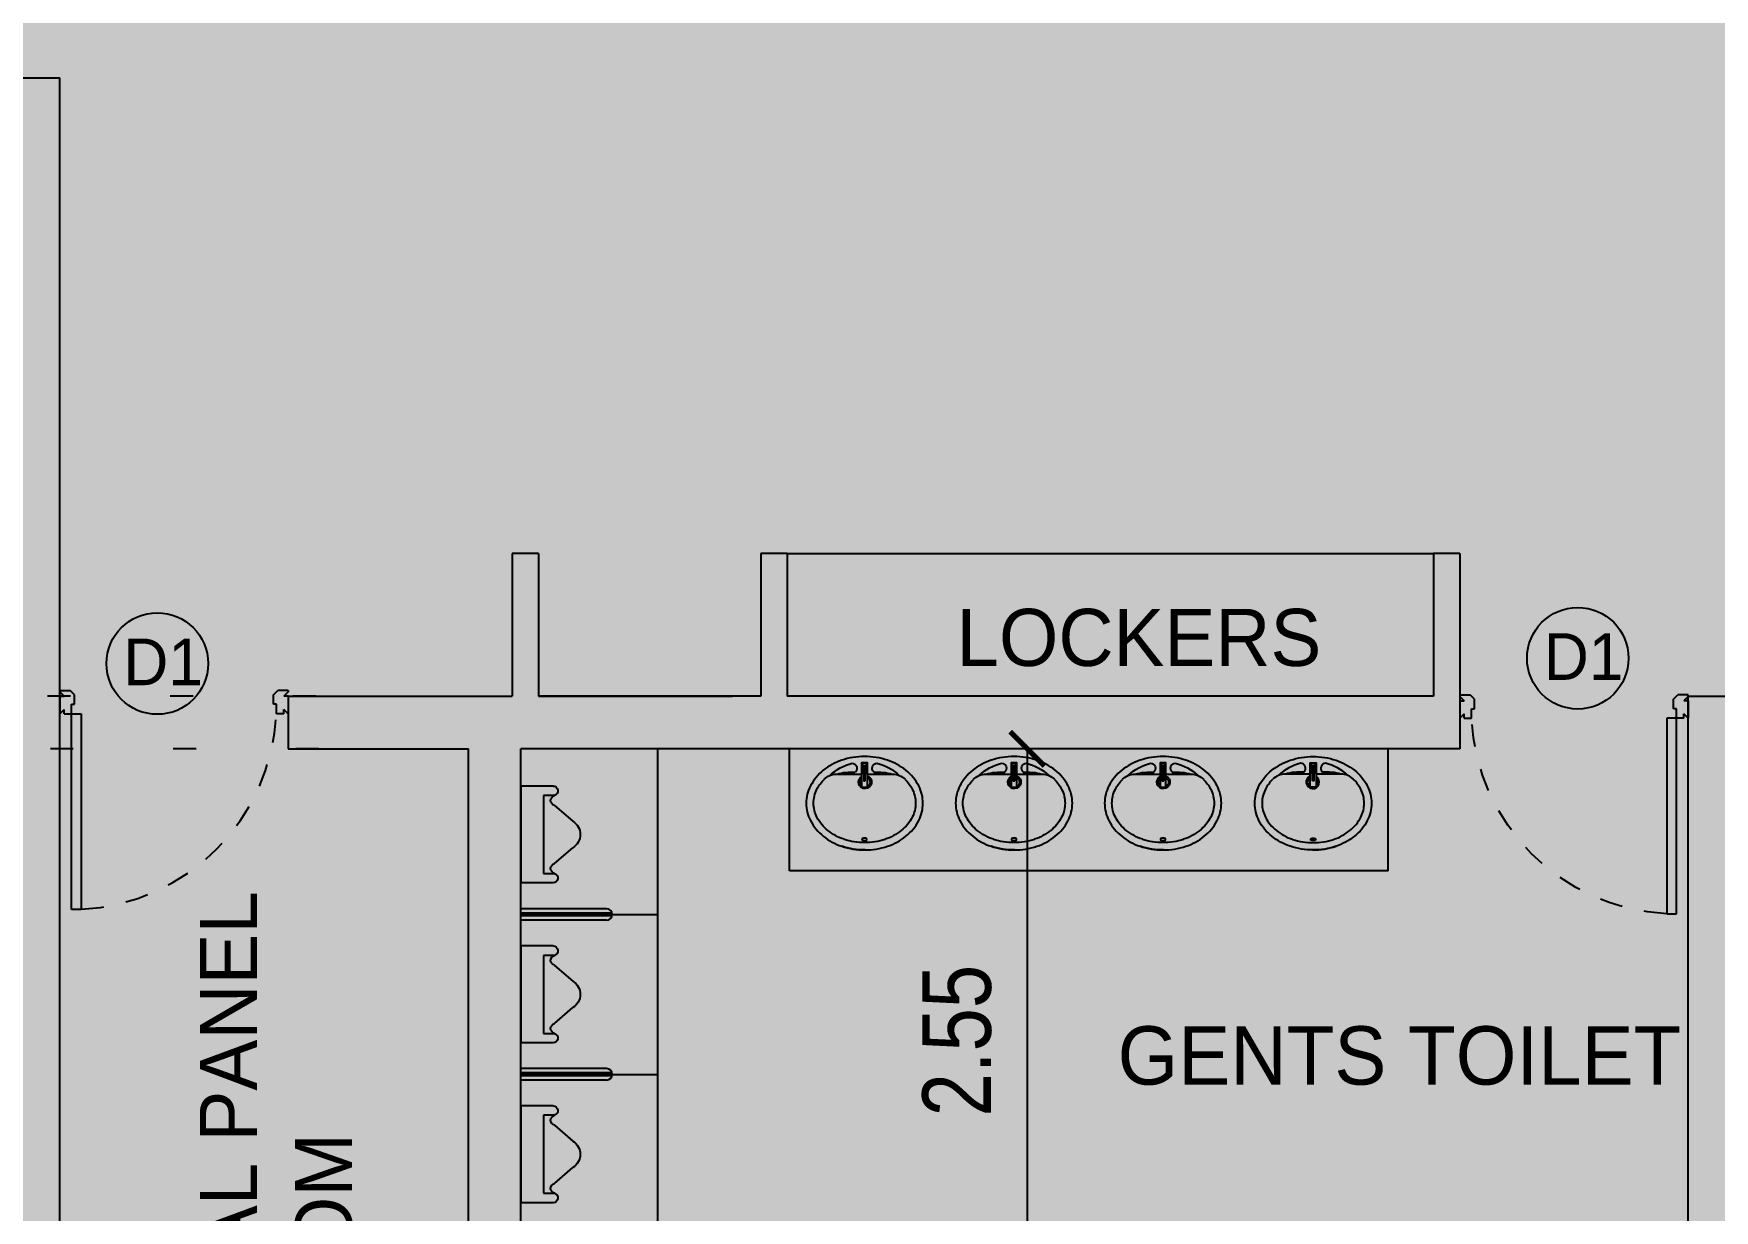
# Model space of a CAD drawing. Header units: metres. Extents: x 1422408 to 2267498, y 3894 to 80428.
# Drawn here: x 2267133.05 to 2267140.41, y 4151.25 to 4156.4 of the extents above; entities that cross this region are included whole.
import ezdxf

# ---------------------------------------------------------------- set-up
doc = ezdxf.new("R2010")
doc.units = ezdxf.units.M
doc.header["$LTSCALE"] = 3.5
doc.header["$MEASUREMENT"] = 0
doc.linetypes.add('DOT2', pattern=[0.125, 0, -0.125])
doc.linetypes.add('HIDDEN', pattern=[0.375, 0.25, -0.125])
doc.layers.get('0').update_dxf_attribs({"linetype": 'CONTINUOUS'})
doc.layers.get('DEFPOINTS').update_dxf_attribs({"linetype": 'CONTINUOUS'})
for name, color, linetype in [('DOOR', 8, 'CONTINUOUS'), ('ED', 30, 'CONTINUOUS'), ('FURN', 35, 'CONTINUOUS'), ('kitchen', 252, 'CONTINUOUS'), ('partiton', 252, 'CONTINUOUS'), ('sanitary', 42, 'CONTINUOUS'), ('TABLE', 14, 'CONTINUOUS'), ('TEXT', 4, 'CONTINUOUS'), ('TOILET', 8, 'CONTINUOUS'), ('WALL', 125, 'CONTINUOUS')]:
    doc.layers.add(name, color=color, linetype=linetype)
doc.styles.add('ID', font='GOTHIC.TTF', dxfattribs={"width": 0.85})
doc.styles.add('USA TEXT', font='GOTHIC.TTF')
doc.dimstyles.new('1-100-ED', dxfattribs={"dimtxt": 350, "dimasz": 100, "dimexe": 0.18, "dimexo": 0.0625, "dimgap": 25, "dimtad": 1, "dimdec": 0, "dimzin": 0, "dimdsep": 46, "dimtxsty": 'USA TEXT', "dimblk": 'ARCHTICK', "dimcen": 0.1, "dimclrd": 252, "dimclre": 9, "dimclrt": 3, "dimadec": 0, "dimazin": 0, "dimtfac": 1, "dimtdec": 0, "dimtofl": 0, "dimtmove": 2, "dimatfit": 3, "dimldrblk": 'ARCHTICK', "dimfxl": 0.18, "dimtolj": 1, "dimtzin": 0, "dimarcsym": 0})
doc.dimstyles.new('1-100-ID', dxfattribs={"dimtxt": 0.3, "dimasz": 0.15, "dimexe": 0.1, "dimexo": 0.06, "dimgap": 0.15, "dimtad": 1, "dimzin": 3, "dimdsep": 46, "dimtxsty": 'ID', "dimblk": 'ARCHTICK', "dimcen": 0, "dimclrd": 252, "dimclre": 252, "dimclrt": 3, "dimadec": 0, "dimazin": 0, "dimtfac": 1, "dimtix": 1, "dimtmove": 2, "dimatfit": 3, "dimldrblk": 'OPEN90', "dimfxl": 0, "dimtolj": 1, "dimtzin": 0, "dimarcsym": 0})

# ---------------------------------------------------------------- blocks, each defined once
blk = doc.blocks.new('UR1')
at = {"layer": 'sanitary', "color": 56, "linetype": 'Continuous'}
for p, q in [((0, -230.6), (0, 230.6)), ((152.8, 230.6), (0, 230.6)), ((107.2, -185.7), (107.2, 185.4)), ((107.2, 185.4), (159, 185.4)), ((159, 138.5), (246.5, 63)), ((159, -138.2), (246.5, -62.8)), ((152.8, -230.6), (0, -230.6)), ((159, -185.7), (107.2, -185.7))]:
    blk.add_line(p, q, dxfattribs=at)
for points in [[(159, 185.5, 0.755192), (159, 138.4)], [(159, 185.5, 0.872762), (152.6, 230.7)], [(246.5, -62.8, 0.570364), (246.5, 62.9)], [(159, -138.3, 0.755192), (159, -185.5)], [(152.6, -230.6, 0.872762), (159, -185.5)]]:
    blk.add_lwpolyline(points, format="xyb", dxfattribs=at)
blk = doc.blocks.new('1000door.')
at = {"layer": 'DOOR'}
for p, q in [((0, 19.2), (0, 25.6)), ((0, 25.6), (44.7, 25.6)), ((0, 19.2), (19.2, 0)), ((0, 0), (19.2, 0)), ((0, 0), (0, -76.7)), ((63.9, 6.4), (44.7, 25.6)), ((63.9, -35.1), (63.9, 6.4)), ((935.9, 6.4), (955.1, 25.6)), ((935.9, -35.1), (935.9, 6.4)), ((999.8, 25.6), (955.1, 25.6)), ((999.8, 19.2), (980.6, 0)), ((999.8, 0), (980.6, 0)), ((999.8, 25.6), (999.8, 19.2)), ((999.8, 0), (999.8, -76.7)), ((0, -76.7), (19.2, -57.5)), ((19.2, -76.7), (19.2, -57.5)), ((51.1, -76.7), (51.1, -35.1)), ((51.1, -35.1), (63.9, -35.1)), ((948.7, -35.1), (935.9, -35.1)), ((948.7, -76.7), (948.7, -35.1)), ((980.6, -76.7), (980.6, -57.5)), ((999.8, -76.7), (980.6, -57.5)), ((19.2, -76.7), (51.1, -76.7)), ((51.1, -76.7), (92.6, -76.7)), ((51.1, -932.7), (51.1, -76.7)), ((92.6, -76.7), (92.6, -932.7)), ((980.6, -76.7), (948.7, -76.7)), ((999.8, -76.7), (999.8, -76.7)), ((92.6, -932.7), (51.1, -932.7))]:
    blk.add_line(p, q, dxfattribs=at)
at = {"layer": 'DOOR', "color": 250, "linetype": 'HIDDEN', "ltscale": 0.5}
blk.add_arc((48.5, -32.6), 901.1, 272.80441, 357.2379, dxfattribs=at)
blk = doc.blocks.new('WASHBASIN1')
at = {"layer": 'kitchen', "color": 251}
for p, q in [((-3, 0.5), (-3, 4.79)), ((-3, -4.79), (-3, -0.5))]:
    blk.add_line(p, q, dxfattribs=at)
at = {"layer": 'kitchen', "color": 252}
blk.add_lwpolyline([(0, 0, -0.080167), (-0.63, -3.92, -0.088923), (-2.34, -7.07, -0.104957), (-5.03, -9.28, -0.120011), (-8, -10, -0.120011), (-10.97, -9.28, -0.104957), (-13.66, -7.07, -0.088923), (-15.37, -3.92, -0.080167), (-16, 0, -0.080167), (-15.37, 3.92, -0.088923), (-13.66, 7.07, -0.104957), (-10.97, 9.28, -0.120011), (-8, 10, -0.120011), (-5.03, 9.28, -0.104957), (-2.34, 7.07, -0.088923), (-0.63, 3.92, -0.080167)], format="xyb", close=True, dxfattribs=at)
at = {"layer": 'kitchen', "color": 14}
blk.add_lwpolyline([(-5.26, 0.5), (-1.07, 0.5), (-1.07, -0.5), (-5.26, -0.5)], close=True, dxfattribs=at)
at = {"layer": 'kitchen', "color": 205}
blk.add_lwpolyline([(-4.16, 0.12), (-1.62, 0.12), (-1.62, -0.12), (-4.16, -0.12)], close=True, dxfattribs=at)
at = {"layer": 'kitchen', "color": 252}
blk.add_lwpolyline([(-2.84, 0.12), (-2.84, 0.35), (-1.2, 0.35), (-1.2, -0.35), (-2.84, -0.35), (-2.84, -0.12)], dxfattribs=at)
at = {"layer": 'kitchen', "color": 251}
for centre, radius, start, end in [((-8, 3.55), 5.2, 90, 117.3736), ((-8, 3.55), 5.2, 62.6264, 90), ((-5.72, 0.72), 8.91, 141.3402, 161.6663), ((-7.11, 1.84), 7.13, 117.3736, 141.3402), ((-8.89, 1.84), 7.13, 45.6553, 62.6264), ((-6, 4.79), 3, 0, 45.6553), ((-3.54, 0), 11.21, 161.6663, 180), ((-3.54, 0), 11.21, 180, 198.3337), ((-5.72, -0.72), 8.91, 198.3337, 218.6598), ((-6, -4.79), 3, 314.3447, 0), ((-7.11, -1.84), 7.13, 218.6598, 242.6264), ((-8, -3.55), 5.2, 242.6264, 270), ((-8, -3.55), 5.2, 270, 297.3736), ((-8.89, -1.84), 7.13, 297.3736, 314.3447)]:
    blk.add_arc(centre, radius, start, end, dxfattribs=at)
at = {"layer": 'kitchen', "color": 250}
for centre, radius, start, end in [((-9.41, 0.12), 8.49, 13.6482, 43.35), ((-13.31, 2.07), 10.66, 357.4037, 14.7889), ((-4.38, 0.07), 1.12, 22.6482, 329.947), ((-4.38, 0.07), 0.875, 29.6758, 150.3242), ((-2.02, 2.16), 0.862, 222.2517, 358.3999), ((-4.38, 0.07), 0.875, 220.0822, 319.9178), ((-9.41, -0.12), 8.49, 316.65, 346.3518), ((-13.31, -2.07), 10.66, 345.2111, 2.5963), ((-2.02, -2.16), 0.862, 1.6001, 137.7483)]:
    blk.add_arc(centre, radius, start, end, dxfattribs=at)
blk.add_ellipse((-14.17, 0), major_axis=(0, 0.45), ratio=0.449595, dxfattribs=at)
at = {"layer": 'TABLE'}
blk.add_arc((-3.54, 0), 12.46, 179.5656, 198.3337, dxfattribs=at)
blk = doc.blocks.new('_ArchTick')
at = {"color": 0, "linetype": 'ByBlock', "const_width": 0.15}
blk.add_lwpolyline([(-0.5, -0.5), (0.5, 0.5)], dxfattribs=at)
blk = doc.blocks.new('*D542')
at = {"layer": 'DEFPOINTS', "color": 0, "transparency": 16777216}
for p in [(2267132.2027, 4153.2678), (2267134.3591, 4153.2678), (2267133.1652, 4149.0983)]:
    blk.add_point(p, dxfattribs=at)
at = {"layer": 'ED', "color": 252, "linetype": 'DOT2', "lineweight": -2, "transparency": 16777216}
for p, q in [((2267134.2991, 4153.2678), (2267132.1027, 4153.2678)), ((2267133.1052, 4149.0983), (2267132.1027, 4149.0983))]:
    blk.add_line(p, q, dxfattribs=at)
at = {"layer": 'ED', "color": 252, "lineweight": -2, "transparency": 16777216}
blk.add_line((2267132.2027, 4149.0983), (2267132.2027, 4153.2678), dxfattribs=at)
at = {"layer": 'ED', "color": 252, "lineweight": -2, "transparency": 16777216, "xscale": 0.15, "yscale": 0.15, "zscale": 0.15}
for p, rotation in [((2267132.2027, 4153.2678), 90), ((2267132.2027, 4149.0983), 270)]:
    blk.add_blockref('_ArchTick', p, dxfattribs=dict(at, rotation=rotation))
at = {"layer": 'ED', "color": 3, "transparency": 16777216, "insert": (2267131.8952, 4151.183), "char_height": 0.3, "attachment_point": 5, "rotation": 90, "style": 'ID'}
blk.add_mtext('\\A1;4.17', dxfattribs=at)
blk = doc.blocks.new('_Open90')
at = {"color": 0, "linetype": 'ByBlock', "lineweight": -2}
for p, q in [((-0.5, 0.5), (0, 0)), ((0, 0), (-1, 0)), ((0, 0), (-0.5, -0.5))]:
    blk.add_line(p, q, dxfattribs=at)
blk = doc.blocks.new('*D543')
at = {"layer": 'DEFPOINTS', "color": 0, "transparency": 16777216}
for p in [(2267132.2027, 4153.4978), (2267134.3461, 4153.4978), (2267134.3591, 4153.2678)]:
    blk.add_point(p, dxfattribs=at)
at = {"layer": 'ED', "color": 252, "lineweight": -2, "transparency": 16777216}
for p, q in [((2267132.2027, 4153.4978), (2267132.2027, 4153.6478)), ((2267132.2027, 4153.2678), (2267132.2027, 4153.4978)), ((2267132.2027, 4153.2678), (2267132.2027, 4153.1178))]:
    blk.add_line(p, q, dxfattribs=at)
at = {"layer": 'ED', "color": 252, "linetype": 'DOT2', "lineweight": -2, "transparency": 16777216}
for p, q in [((2267134.2861, 4153.4978), (2267132.1027, 4153.4978)), ((2267134.2991, 4153.2678), (2267132.1027, 4153.2678))]:
    blk.add_line(p, q, dxfattribs=at)
at = {"layer": 'ED', "color": 252, "lineweight": -2, "transparency": 16777216, "xscale": 0.15, "yscale": 0.15, "zscale": 0.15}
for p, rotation in [((2267132.2027, 4153.4978), 270), ((2267132.2027, 4153.2678), 90)]:
    blk.add_blockref('_ArchTick', p, dxfattribs=dict(at, rotation=rotation))
at = {"layer": 'ED', "color": 3, "transparency": 16777216, "insert": (2267131.8952, 4153.3828), "char_height": 0.3, "attachment_point": 5, "rotation": 90, "style": 'ID'}
blk.add_mtext('\\A1;0.23', dxfattribs=at)
blk = doc.blocks.new('*D545')
at = {"layer": 'DEFPOINTS', "color": 0, "transparency": 16777216}
for p in [(2267137.4022, 4153.268), (2267137.4333, 4153.268), (2267137.4333, 4150.7133)]:
    blk.add_point(p, dxfattribs=at)
at = {"layer": 'ED', "color": 252, "linetype": 'DOT2', "lineweight": -2, "transparency": 16777216}
for p, q in [((2267137.3733, 4153.268), (2267137.3022, 4153.268)), ((2267137.3733, 4150.7133), (2267137.3022, 4150.7133))]:
    blk.add_line(p, q, dxfattribs=at)
at = {"layer": 'ED', "color": 252, "lineweight": -2, "transparency": 16777216}
blk.add_line((2267137.4022, 4150.7133), (2267137.4022, 4153.268), dxfattribs=at)
at = {"layer": 'ED', "color": 252, "lineweight": -2, "transparency": 16777216, "xscale": 0.15, "yscale": 0.15, "zscale": 0.15}
for p, rotation in [((2267137.4022, 4153.268), 90), ((2267137.4022, 4150.7133), 270)]:
    blk.add_blockref('_ArchTick', p, dxfattribs=dict(at, rotation=rotation))
at = {"layer": 'ED', "color": 3, "transparency": 16777216, "insert": (2267137.0947, 4151.9907), "char_height": 0.3, "attachment_point": 5, "rotation": 90, "style": 'ID'}
blk.add_mtext('\\A1;2.55', dxfattribs=at)

msp = doc.modelspace()

# ---------------------------------------------------------------- linework, layer by layer
at = {"layer": 'partiton'}
for p, q in [((2267135.55957, 4152.56802), (2267135.18457, 4152.56802)), ((2267135.55957, 4152.51802), (2267135.18457, 4152.51802)), ((2267135.55957, 4151.86802), (2267135.18457, 4151.86802)), ((2267135.55957, 4151.81802), (2267135.18457, 4151.81802))]:
    msp.add_line(p, q, dxfattribs=at)
for centre in [(2267135.55957, 4152.54302), (2267135.55957, 4151.84302)]:
    msp.add_arc(centre, 0.025, 270, 90, dxfattribs=at)
at = {"layer": 'TEXT'}
for centre in [(2267133.59186, 4153.64126), (2267139.81284, 4153.66457)]:
    msp.add_circle(centre, 0.22231, dxfattribs=at)
at = {"layer": 'WALL'}
for p, q in [((2267129.03065, 4156.20549), (2267133.1652, 4156.20549)), ((2267133.1652, 4149.09808), (2267133.1652, 4156.20549)), ((2267135.26065, 4154.12302), (2267135.14565, 4154.12302)), ((2267136.35058, 4154.12302), (2267136.23558, 4154.12302)), ((2267139.29633, 4154.12302), (2267139.18133, 4154.12302)), ((2267134.16498, 4153.49781), (2267135.14565, 4153.49781)), ((2267134.16498, 4153.49781), (2267134.16498, 4153.26781)), ((2267136.23558, 4153.49802), (2267135.26065, 4153.49802)), ((2267135.26065, 4153.49802), (2267136.11065, 4153.49802)), ((2267139.18133, 4153.49802), (2267136.35058, 4153.49802)), ((2267140.29611, 4149.09806), (2267140.29611, 4153.49802)), ((2267140.29611, 4153.49802), (2267140.52537, 4153.49802)), ((2267134.16498, 4153.26781), (2267134.95458, 4153.26781)), ((2267134.95458, 4149.16808), (2267134.95458, 4153.26781)), ((2267135.18458, 4149.16808), (2267135.18458, 4153.26802)), ((2267139.29633, 4153.26802), (2267135.18458, 4153.26802))]:
    msp.add_line(p, q, dxfattribs=at)
at = {"layer": 'WALL', "linetype": 'Continuous'}
for p, q in [((2267135.14565, 4154.12302), (2267135.14565, 4153.49802)), ((2267135.26065, 4154.12302), (2267135.26065, 4153.49802)), ((2267136.23558, 4154.12302), (2267136.23558, 4153.49802)), ((2267136.35058, 4154.12302), (2267136.35058, 4153.49802)), ((2267139.18133, 4154.12302), (2267139.18133, 4153.49802)), ((2267139.29633, 4154.12302), (2267139.29633, 4153.26802))]:
    msp.add_line(p, q, dxfattribs=at)
at = {"layer": 'WALL', "color": 250, "linetype": 'Continuous'}
for p, q in [((2267136.35058, 4154.12302), (2267139.18133, 4154.12302)), ((2267135.78457, 4149.09829), (2267135.78457, 4153.26802)), ((2267136.36065, 4152.73415), (2267136.36065, 4153.268)), ((2267138.98265, 4152.73417), (2267138.98265, 4153.26802)), ((2267138.98265, 4152.73417), (2267136.36065, 4152.73417)), ((2267135.18458, 4152.54302), (2267135.78457, 4152.54302)), ((2267135.18457, 4151.84302), (2267135.78457, 4151.84302))]:
    msp.add_line(p, q, dxfattribs=at)
at = {"layer": 'WALL', "color": 250}
for p, q in [((2267135.58384, 4152.54902), (2267135.18457, 4152.54902)), ((2267135.58384, 4152.53702), (2267135.18457, 4152.53702)), ((2267135.58384, 4151.84902), (2267135.18457, 4151.84902)), ((2267135.58384, 4151.83702), (2267135.18457, 4151.83702))]:
    msp.add_line(p, q, dxfattribs=at)
at = {"layer": 'WALL', "color": 233}
for p, q in [((2267135.58457, 4152.54302), (2267135.18457, 4152.54302)), ((2267135.58457, 4151.84302), (2267135.18457, 4151.84302))]:
    msp.add_line(p, q, dxfattribs=at)

# ---------------------------------------------------------------- block references
at = {"layer": 'ED', "linetype": 'Continuous'}
for p, xscale, yscale, zscale in [((2267133.1652, 4153.49802), 0.0010000000018851, 0.0010000000018851, 0.0010000000018851), ((2267140.29611, 4153.47847), -0.0010000000018851, 0.0009999999989101, 0.000999999999919)]:
    msp.add_blockref('1000door.', p, dxfattribs=dict(at, xscale=xscale, yscale=yscale, zscale=zscale))
at = {"layer": 'FURN', "xscale": -0.0009200000019723, "yscale": 0.0009199999989973, "zscale": 0.0009199999999255, "rotation": 180}
for p in [(2267135.18457, 4152.89302), (2267135.18457, 4152.19302), (2267135.18458, 4151.49302)]:
    msp.add_blockref('UR1', p, dxfattribs=at)
at = {"layer": 'TOILET', "yscale": 0.025555555553486, "zscale": 0.025555555553486}
for p, xscale, rotation in [((2267136.6894, 4153.23415), -0.025555555553486, 270), ((2267137.34373, 4153.23417), -0.025555555553486, 270), ((2267137.9964, 4153.23417), -0.025555555553486, 270), ((2267138.6539, 4153.23417), 0.025555555553486, 90)]:
    msp.add_blockref('WASHBASIN1', p, dxfattribs=dict(at, xscale=xscale, rotation=rotation))

# ---------------------------------------------------------------- texts
at = {"layer": 'TEXT', "style": 'USA TEXT'}
for p in [(2267139.66368, 4153.56964), (2267133.4427, 4153.54634)]:
    msp.add_text('D1', height=0.204444, dxfattribs=at).set_placement(p)
at = {"layer": 'TEXT', "color": 0, "style": 'USA TEXT'}
msp.add_text('GENTS TOILET', height=0.2555556, dxfattribs=at).set_placement((2267137.79748, 4151.798))
at = {"layer": 'TEXT', "color": 0, "linetype": 'Continuous', "insert": (2267137.89097, 4153.7538), "char_height": 0.25, "width": 2.4571547, "attachment_point": 5}
msp.add_mtext('{\\fCentury Gothic|b0|i0|c0|p15;LOCKERS}', dxfattribs=at)
at = {"layer": 'TEXT', "color": 0, "linetype": 'Continuous', "insert": (2267134.11345, 4151.01948), "char_height": 0.25, "width": 4.9597415, "attachment_point": 5, "rotation": 90}
msp.add_mtext('{\\fCentury Gothic|b0|i0|c0|p15;ELECTRICAL PANEL\\P ROOM}', dxfattribs=at)

# ---------------------------------------------------------------- dimensions: what is measured, and where the dimension line sits
at = {"layer": 'ED'}
for base, p1, p2, picture, middle in [((2267132.20274, 4153.49781), (2267134.35913, 4153.26781), (2267134.3461, 4153.49781), '*D543', (2267131.89519, 4153.38281)), ((2267132.20274, 4153.26781), (2267133.1652, 4149.09829), (2267134.35913, 4153.26781), '*D542', (2267131.89519, 4151.18305)), ((2267137.40223, 4153.26802), (2267137.43325, 4150.71329), (2267137.43325, 4153.26802), '*D545', (2267137.09468, 4151.99066))]:
    dim = msp.add_linear_dim(base=base, p1=p1, p2=p2, angle=90, dimstyle='1-100-ID', dxfattribs=at)
    dim.commit()
    dim.dimension.update_dxf_attribs({"geometry": picture, "text_midpoint": middle})

# ---------------------------------------------------------------- leaders
at = {"layer": 'WALL'}
for points in [[(2267145.20554, 4153.13629), (2267145.20554, 4154.63629)], [(2267146.94933, 4152.23629), (2267146.94933, 4153.73629)], [(2267113.14364, 4174.47601), (2267114.64364, 4174.47601)], [(2267112.24364, 4173.03222), (2267113.74364, 4173.03222)], [(2267216.99082, 4172.15213), (2267213.3186, 4172.15213)], [(2267216.99082, 4163.47602), (2267213.3186, 4163.47602)], [(2267231.04637, 4163.47602), (2267227.37415, 4163.47602)], [(2267071.23435, 4154.73665), (2267072.73435, 4154.73665)], [(2267216.99082, 4154.66973), (2267213.3186, 4154.66973)], [(2267231.04637, 4154.66973), (2267227.37415, 4154.66973)]]:
    msp.add_leader(points, dimstyle='1-100-ED', override={"dimtxt": 300, "dimasz": 300, "dimgap": 50, "dimtad": 0, "dimpost": ' mm'}, dxfattribs=at)

doc.saveas('drawing.dxf')
